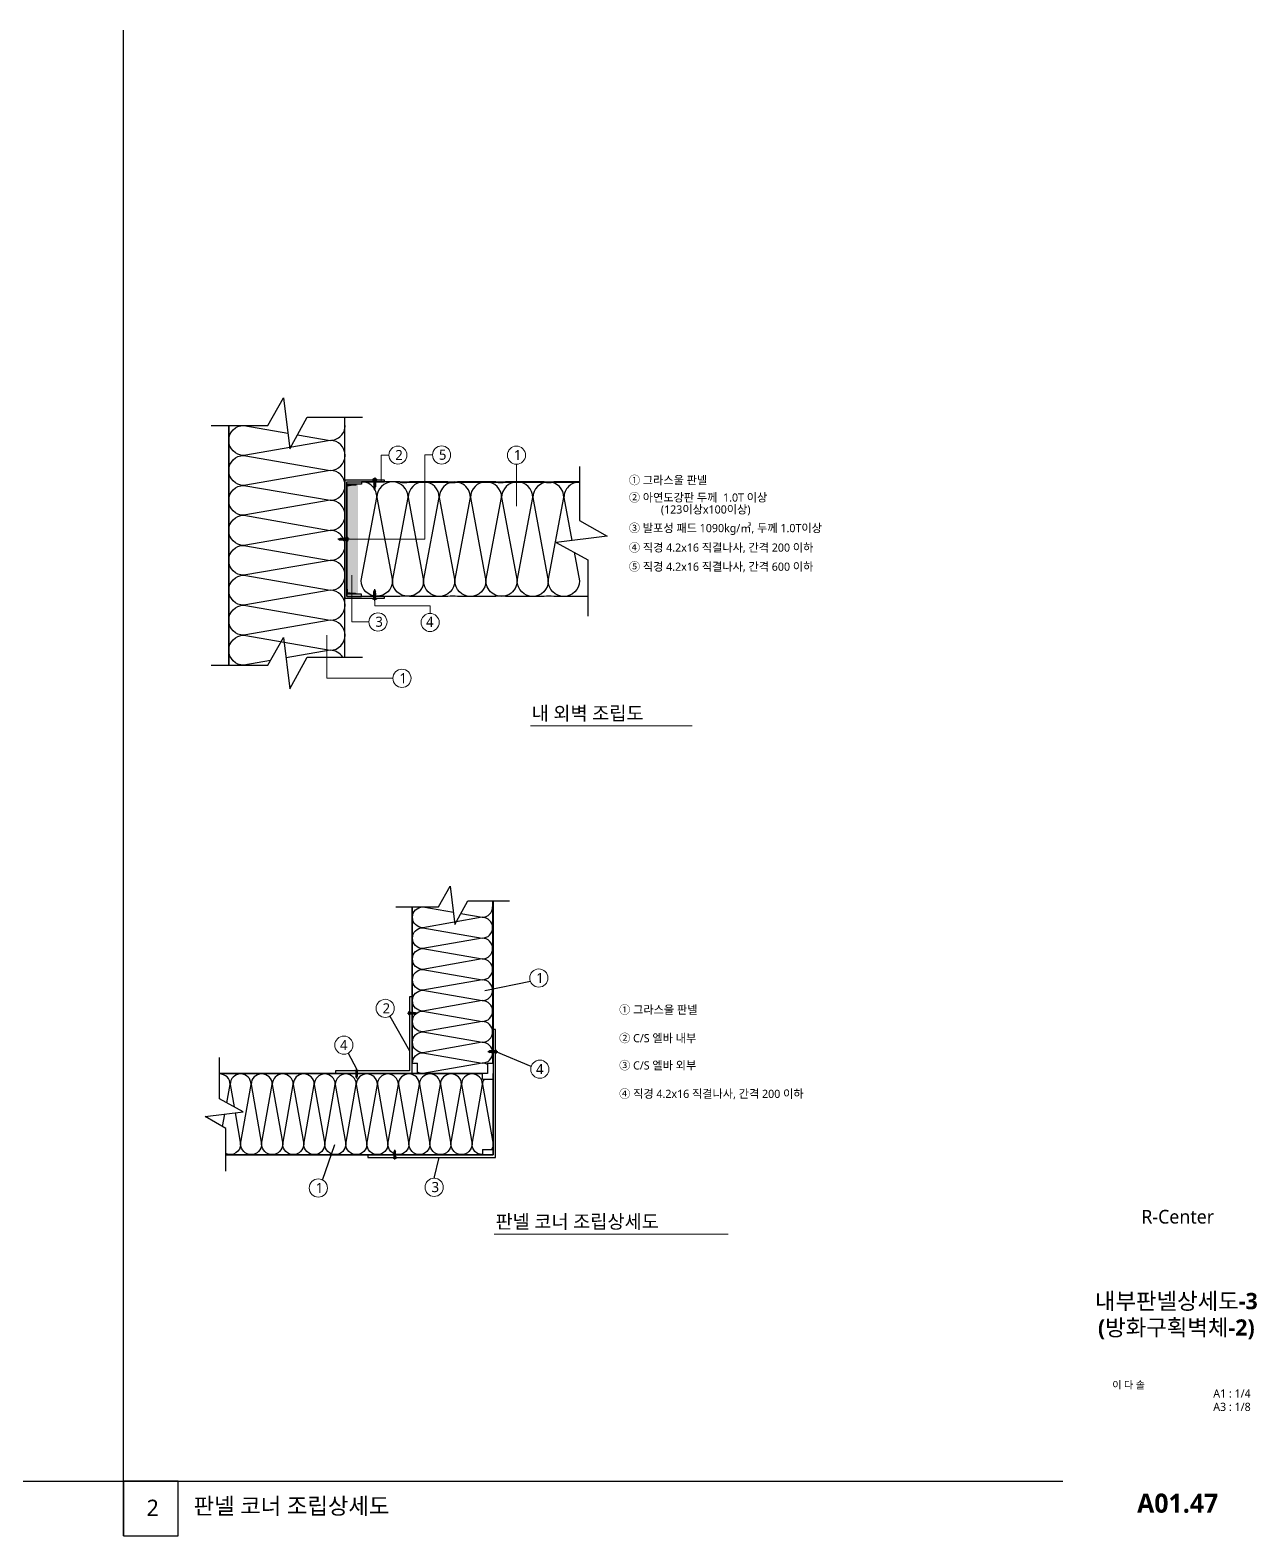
# Model space of a CAD drawing. Header units: millimetres. Extents: x -1365 to 31821, y 84 to 2865.
# Drawn here: x 21607 to 23406, y 84 to 2292 of the extents above; entities that cross this region are included whole.
import ezdxf
from ezdxf.enums import TextEntityAlignment as Align

# ---------------------------------------------------------------- set-up
doc = ezdxf.new("R2010")
doc.units = ezdxf.units.MM
doc.header["$LTSCALE"] = 10
doc.linetypes.add('CEN', pattern=[62, 60, -1, 0, -1])
for name, color, linetype in [('DIM', 7, 'Continuous'), ('SHT', 5, 'Continuous'), ('symbol', 7, 'Continuous'), ('SYP_BOLT', 9, 'Continuous'), ('SYP_CEN', 1, 'Continuous'), ('SYP_FACE', 6, 'Continuous'), ('SYP_FLASHING', 5, 'Continuous'), ('SYP_LEADER', 7, 'Continuous'), ('SYP_PANEL', 2, 'Continuous'), ('SYP_TEXT', 3, 'Continuous'), ('TEXT', 3, 'Continuous'), ('TITLE', 7, 'Continuous')]:
    doc.layers.add(name, color=color, linetype=linetype)
doc.styles.get("Standard").update_dxf_attribs({"font": 'malgun.ttf'})
doc.styles.add('SY PANEL', font='malgun.ttf')
doc.styles.add('SY맑은고딕', font='malgun.ttf', dxfattribs={"height": 100})
doc.styles.add('맑은고딕', font='malgun.ttf')
doc.styles.add('맑은고딕B', font='malgunbd.ttf')
doc.styles.add('스타일1', font='malgun.ttf')

# ---------------------------------------------------------------- blocks, each defined once
blk = doc.blocks.new('TITLE')
at = {"layer": 'TITLE', "style": '스타일1'}
for tag, height, p in [('동명칭', 6, (776.77, -457.26)), ('SCALE-A1', 3, (797.5, -522)), ('SCALE-A3', 3, (797.5, -527)), ('DATA', 3, (797.5, -540))]:
    blk.add_attdef(tag, text='', height=height, dxfattribs=at).set_placement(p, align=Align.MIDDLE)
for tag, height, p in [('TITLE1', 6, (776.5, -479.4)), ('TITLE4', 6, (776.5, -484.39)), ('TITLE2', 6, (776.5, -489)), ('TITLE5', 6, (776.5, -493.99)), ('TITLE3', 6, (776.5, -498.7)), ('NAME-1', 3, (760.16, -517.5)), ('NAME-2', 3, (760.16, -526.5)), ('A0.00', 7, (776.5, -561))]:
    blk.add_attdef(tag, text='', height=height, dxfattribs=at).set_placement(p, align=Align.MIDDLE_CENTER)
blk = doc.blocks.new('bits')
at = {"color": 1, "linetype": 'CEN'}
blk.add_line((-2.4, 0), (8.8, 0), dxfattribs=at)
for p, q in [((0, 2), (-0.4, 2)), ((0, -2), (0, 2)), ((0, 0.8), (0.4, 0.8)), ((0.6, 0.8), (0.9, 0.8)), ((1.1, 0.8), (1.4, 0.8)), ((1.7, 0.8), (2, 0.8)), ((2.2, 0.8), (2.5, 0.8)), ((2.7, 0.8), (3, 0.8)), ((3.2, 0.8), (3.5, 0.8)), ((3.7, 0.8), (4, 0.8)), ((4.2, 0.8), (4.5, 0.8)), ((4.8, 0.8), (6.5, 0.8)), ((-0.4, -2), (0, -2)), ((0, -0.8), (0.7, -0.8)), ((0.9, -0.8), (1.2, -0.8)), ((1.4, -0.8), (1.7, -0.8)), ((1.9, -0.8), (2.2, -0.8)), ((2.4, -0.8), (2.7, -0.8)), ((2.9, -0.8), (3.3, -0.8)), ((3.5, -0.8), (3.8, -0.8)), ((4, -0.8), (6.5, -0.8))]:
    blk.add_line(p, q)
at = {"color": 1, "linetype": 'Continuous'}
for p, q in [((0.4, 0), (0.5, 1)), ((0.4, 0), (0.5, 1)), ((0.4, 0), (0.6, 0.8)), ((0.4, 0), (0.4, 0.8)), ((0.7, -1), (1, 1)), ((0.7, -0.8), (0.9, 0.8)), ((0.8, -1), (1.1, 1)), ((0.9, -0.8), (1.1, 0.8)), ((1.2, -0.8), (1.4, 0.8)), ((1.3, -1), (1.6, 1)), ((1.3, -1), (1.5, 1)), ((1.4, -0.8), (1.7, 0.8)), ((1.7, -0.8), (2, 0.8)), ((1.8, -1), (2.1, 1)), ((1.8, -1), (2.1, 1)), ((1.9, -0.8), (2.2, 0.8)), ((2.2, -0.8), (2.5, 0.8)), ((2.3, -1), (2.6, 1)), ((2.3, -1), (2.6, 1)), ((2.4, -0.8), (2.7, 0.8)), ((2.7, -0.8), (3, 0.8)), ((2.8, -1), (3.1, 1)), ((2.9, -1), (3.1, 1)), ((2.9, -0.8), (3.2, 0.8)), ((3.3, -1), (3.6, 1)), ((3.3, -0.8), (3.5, 0.8)), ((3.4, -1), (3.6, 1)), ((3.5, -0.8), (3.7, 0.8)), ((3.8, -0.8), (4, 0.8)), ((3.9, -1), (4.1, 1)), ((3.9, -1), (4.2, 1)), ((4, -0.8), (4.2, 0.8)), ((4.3, -0.7), (4.5, 0.8)), ((4.4, -0.6), (4.6, 1)), ((4.5, -0.6), (4.7, 1)), ((4.5, -0.6), (4.8, 0.8)), ((4.4, -1), (4.4, -0.8)), ((4.4, -1), (4.4, -0.8))]:
    blk.add_line(p, q, dxfattribs=at)
at = {"linetype": 'Continuous'}
for p, q in [((0.5, 1), (0.4, 0.8)), ((0.5, 1), (0.6, 0.8)), ((1, 1), (0.9, 0.8)), ((1, 1), (1.1, 0.8)), ((1.5, 1), (1.4, 0.8)), ((1.6, 1), (1.7, 0.8)), ((2, 1), (2, 0.8)), ((2.1, 1), (2.2, 0.8)), ((2.6, 1), (2.5, 0.8)), ((2.6, 1), (2.7, 0.8)), ((3.1, 1), (3, 0.8)), ((3.1, 1), (3.2, 0.8)), ((3.6, 1), (3.5, 0.8)), ((3.6, 1), (3.7, 0.8)), ((4.1, 1), (4, 0.8)), ((4, -0.8), (6, 0.1)), ((4.2, 1), (4.2, 0.8)), ((4.6, 1), (4.5, 0.8)), ((4.7, 1), (4.8, 0.8)), ((7.9, 0.1), (6.5, 0.8)), ((0.7, -1), (0.7, -0.8)), ((0.8, -1), (0.9, -0.8)), ((1.3, -1), (1.2, -0.8)), ((1.3, -1), (1.4, -0.8)), ((1.8, -1), (1.7, -0.8)), ((1.8, -1), (1.9, -0.8)), ((2.3, -1), (2.2, -0.8)), ((2.3, -1), (2.4, -0.8)), ((2.8, -1), (2.7, -0.8)), ((2.9, -1), (2.9, -0.8)), ((3.3, -1), (3.3, -0.8)), ((3.4, -1), (3.5, -0.8)), ((3.9, -1), (3.8, -0.8)), ((3.9, -1), (4, -0.8)), ((4.4, -1), (4.3, -0.8)), ((4.4, -1), (4.5, -0.8)), ((6.5, -0.8), (7.9, -0.1))]:
    blk.add_line(p, q, dxfattribs=at)
blk.add_lwpolyline([(-0.9, 1.1), (-0.9, 1), (-0.8, 0.9), (-0.8, 0.8), (-0.8, 0.6), (-0.9, 0.5), (-0.9, 0.4), (-0.9, 0.3), (-0.9, 0.3), (-0.9, 0.2), (-0.8, 0.2), (-0.8, 0.2), (-0.7, 0.2), (-0.6, 0.2), (-0.5, 0.2), (-0.4, 0.2), (-0.4, 0.2), (-0.3, 0.2), (-0.3, 0.1), (-0.2, 0.1), (-0.2, 0), (-0.2, -0.1), (-0.3, -0.1), (-0.3, -0.2), (-0.4, -0.2), (-0.4, -0.2), (-0.5, -0.2), (-0.6, -0.2), (-0.7, -0.2), (-0.8, -0.2), (-0.8, -0.2), (-0.9, -0.2), (-0.9, -0.3), (-0.9, -0.3), (-0.9, -0.4), (-0.9, -0.5), (-0.8, -0.6), (-0.8, -0.8), (-0.8, -0.9), (-0.9, -1), (-0.9, -1.1)])
for centre, radius, start, end in [((2.8, 0), 3.93, 164.205, 195.795), ((0.4, 0.9), 1.34, 126.9039, 173.8796), ((0.4, -0.9), 1.34, 186.1204, 233.0961)]:
    blk.add_arc(centre, radius, start, end)
for centre, radius, start, end in [((0.5, 1), 0.0389, 60.0753, 130.1339), ((1, 1), 0.0389, 60.0753, 130.1339), ((1.5, 1), 0.0389, 60.0753, 130.1339), ((2.1, 1), 0.0389, 60.0753, 130.1339), ((2.6, 1), 0.0389, 60.0753, 130.1339), ((3.1, 1), 0.0389, 60.0753, 130.1339), ((3.6, 1), 0.0389, 60.0753, 130.1339), ((4.1, 1), 0.0389, 60.0753, 130.1339), ((4.7, 1), 0.0389, 60.0753, 130.1339), ((7.1, -0.1), 1.08, 121.0536, 170.1228), ((5.6, -12), 12.1, 78.7786, 88.0365), ((7.8, 0), 0.193, 320.7308, 40.1065), ((0.8, -1), 0.0389, 240.0753, 310.1339), ((1.3, -1), 0.0389, 240.0753, 310.1339), ((1.8, -1), 0.0389, 240.0753, 310.1339), ((2.3, -1), 0.0389, 240.0753, 310.1339), ((2.8, -1), 0.0389, 240.0753, 310.1339), ((3.4, -1), 0.0389, 240.0753, 310.1339), ((3.9, -1), 0.0389, 240.0753, 310.1339), ((4.4, -1), 0.0389, 240.0753, 310.1339)]:
    blk.add_arc(centre, radius, start, end, dxfattribs=at)
at = {"color": 1, "linetype": 'Continuous'}
blk.add_arc((0.4, 0), 0.0253, 200.6851, 319.2729, dxfattribs=at)

msp = doc.modelspace()

# ---------------------------------------------------------------- hatches: boundary and pattern name
at = {"layer": 'SYP_FACE', "lineweight": -3}
h = msp.add_hatch(color=252, dxfattribs=at)
h.dxf.hatch_style = 1
h.paths.add_polyline_path([(22087.8, 1464.9), (22087.8, 1626.1), (22071.4, 1626.1), (22071.4, 1464.9)])

# ---------------------------------------------------------------- linework, layer by layer
at = {"lineweight": 15}
for p, q in [((22340.7, 1271.8), (22577.7, 1271.8)), ((22287.7, 526.4), (22630.7, 526.4))]:
    msp.add_line(p, q, dxfattribs=at)
msp.add_line((20371.9, 164), (23121.4, 164))
msp.add_lwpolyline([(21744, 84), (21824, 84), (21824, 164), (21744, 164)], close=True)
at = {"layer": 'DIM'}
msp.add_lwpolyline([(21744, 84), (21744, 2292)], dxfattribs=at)
at = {"layer": 'symbol', "color": 252, "lineweight": -3}
for points in [[(21959.6, 1367.5), (21920.3, 1360.7, -1), (21920.3, 1404.6), (22047, 1382.7, 1), (22047, 1426.6), (21920.3, 1404.6, -1), (21920.3, 1448.6), (22047, 1426.6, 1), (22047, 1470.6), (21920.3, 1448.6, -1), (21920.3, 1492.6), (22047, 1470.6, 1), (22047, 1514.5), (21920.3, 1492.6, -1), (21920.3, 1536.5), (22047, 1514.5, 1), (22047, 1558.5), (21920.3, 1536.5, -1), (21920.3, 1580.5), (22047, 1558.5, 1), (22047, 1602.5), (21920.3, 1580.5, -1), (21920.3, 1624.4), (22047, 1602.5, 1), (22047, 1646.4), (21920.3, 1624.4, -1), (21920.3, 1668.4), (22047, 1646.4, 1), (22047, 1690.4), (21920.3, 1668.4, -1), (21920.3, 1712.4), (21985.1, 1701.1)], [(21999.3, 1698.6), (22047, 1690.4, 0.414214), (22069, 1712.4)], [(22404.8, 1526.4), (22412.7, 1484.3, -1), (22366.9, 1484.4), (22389.9, 1606.5, 1), (22344.2, 1606.5), (22366.9, 1484.4, -1), (22321.2, 1484.4), (22344.2, 1606.5, 1), (22298.5, 1606.6), (22321.2, 1484.4, -1), (22275.5, 1484.5), (22298.5, 1606.6, 1), (22252.7, 1606.6), (22275.5, 1484.5, -1), (22229.8, 1484.5), (22252.7, 1606.6, 1), (22207, 1606.7), (22229.8, 1484.5, -1), (22184, 1484.6), (22207, 1606.7, 1), (22161.3, 1606.7), (22184, 1484.6, -1), (22138.3, 1484.6), (22161.3, 1606.7, 1), (22115.6, 1606.8), (22138.3, 1484.6, -1), (22092.6, 1484.7), (22115.6, 1606.8, 0.414214), (22092.7, 1629.7)], [(22412.8, 1629.3, 0.414214), (22389.9, 1606.5), (22401.6, 1543.8)], [(22065.4, 1372.7, 0.253143), (22047, 1382.7), (21982.4, 1371.5)], [(22167.7, 777.2, -0.414214), (22183, 792.5), (22270, 777.2, 1), (22270, 807.8), (22183, 792.5, -1), (22183, 823.1), (22270, 807.8, 1), (22270, 838.3), (22183, 823.1, -1), (22183, 853.6), (22270, 838.3, 1), (22270, 868.9), (22183, 853.6, -1), (22183, 884.1), (22270, 868.9, 1), (22270, 899.4), (22183, 884.1, -1), (22183, 914.7), (22270, 899.4, 1), (22270, 930), (22183, 914.7, -1), (22183, 945.2), (22270, 930, 1), (22270, 960.5), (22183, 945.2, -1), (22183, 975.8), (22270, 960.5, 1), (22270, 991.1), (22183, 975.8, -1), (22183, 1006.3), (22227.8, 998.5)], [(22238.7, 996.5), (22270, 991.1, 0.414214), (22285.3, 1006.3)], [(22277.8, 775.1, 0.134281), (22270, 777.2), (22183, 762, -0.134281), (22175.2, 764.1, -0.134281)], [(21895.5, 719), (21900.3, 746, 0.414214), (21884.8, 761.4)], [(22269.9, 643.1, -0.404251), (22255, 658.5), (22270.4, 746, 1), (22239.6, 746), (22255, 658.5, -1), (22224.2, 658.5), (22239.6, 746, 1), (22208.7, 746), (22224.2, 658.5, -1), (22193.3, 658.5), (22208.7, 746, 1), (22177.9, 746), (22193.3, 658.5, -1), (22162.5, 658.5), (22177.9, 746, 1), (22147, 746), (22162.5, 658.5, -1), (22131.6, 658.5), (22147, 746, 1), (22116.2, 746), (22131.6, 658.5, -1), (22100.8, 658.5), (22116.2, 746, 1), (22085.3, 746), (22100.8, 658.5, -1), (22069.9, 658.5), (22085.3, 746, 1), (22054.5, 746), (22069.9, 658.5, -1), (22039.1, 658.5), (22054.5, 746, 1), (22023.7, 746), (22039.1, 658.5, -1), (22008.2, 658.5), (22023.7, 746, 1), (21992.8, 746), (22008.2, 658.5, -1), (21977.4, 658.5), (21992.8, 746, 1), (21962, 746), (21977.4, 658.5, -1), (21946.5, 658.5), (21962, 746, 1), (21931.1, 746), (21946.5, 658.5, -1), (21915.7, 658.5), (21931.1, 746, 1), (21900.3, 746), (21906, 713.2)], [(22272.6, 753.9, 0.135542), (22270.4, 746), (22285.9, 658.5, -0.135542), (22283.7, 650.6)], [(21907.6, 704.2), (21915.7, 658.5, -0.545948), (21893.9, 644.5, -0.545948)]]:
    msp.add_lwpolyline(points, format="xyb", dxfattribs=at)
msp.add_lwpolyline([(21889.3, 684.1), (21892.6, 702.4)], dxfattribs=at)
at = {"layer": 'SYP_CEN'}
for points in [[(21872.3, 1712.4), (21955.7, 1712.4), (21978.7, 1752.8), (21987.9, 1678), (22013.4, 1724.4), (22094.4, 1724.4)], [(22412.8, 1652.3), (22412.8, 1573.1), (22453.3, 1550.1), (22378.4, 1540.9), (22424.8, 1515.4), (22424.8, 1432.7)], [(21872.3, 1360.7), (21955.7, 1360.7), (21978.7, 1401.2), (21987.9, 1326.3), (22013.4, 1372.7), (22094.4, 1372.7)], [(22143.2, 1006.3), (22205.8, 1006.3), (22223, 1036.7), (22230, 980.6), (22249.1, 1015.3), (22309.8, 1015.3)], [(21893.9, 619), (21893.9, 681.5), (21863.5, 698.8), (21919.6, 705.7), (21884.8, 724.8), (21884.8, 785.5)]]:
    msp.add_lwpolyline(points, dxfattribs=at)
at = {"layer": 'SYP_FACE'}
msp.add_line((22071.7, 1472), (22071.7, 1619.1), dxfattribs=at)
at = {"layer": 'SYP_FLASHING'}
msp.add_lwpolyline([(22126.7, 1458.8), (22126.7, 1461.4), (22071.4, 1461.4), (22071.4, 1629.7), (22126.7, 1629.7), (22126.7, 1632.3), (22068.7, 1632.3), (22068.7, 1458.8)], close=True, dxfattribs=at)
for points in [[(22167.1, 762), (22167.1, 874.5), (22163.4, 874.5), (22163.4, 765.7), (22054.6, 765.7), (22054.6, 762), (22167.1, 762)], [(22289.6, 638.8), (22289.6, 826.3), (22285.9, 826.3), (22285.9, 642.6), (22102.1, 642.6), (22102.1, 638.8), (22289.6, 638.8)]]:
    msp.add_lwpolyline(points, dxfattribs=at)
at = {"layer": 'SYP_LEADER'}
for points in [[(22071.4, 1629.7), (22092.7, 1629.7), (22092.7, 1626.1), (22071.4, 1626.1)], [(22071.4, 1461.4), (22092.7, 1461.4), (22092.7, 1464.9), (22071.4, 1464.9)]]:
    msp.add_lwpolyline(points, close=True, dxfattribs=at)
at = {"layer": 'SYP_PANEL'}
for p, q in [((22068.6, 1372.7), (22068.6, 1724.4)), ((22068.7, 1372.7), (22068.7, 1724.4)), ((21897.9, 1712.4), (21897.9, 1360.7)), ((21898.3, 1712.4), (21898.3, 1360.7)), ((22167.1, 762), (22167.1, 1006.3)), ((22167.7, 777.2), (22167.7, 1006.3)), ((22285.3, 1015.3), (22285.3, 777.2)), ((22285.9, 1015.3), (22285.9, 762)), ((22167.7, 777.2), (22175.2, 777.2)), ((22175.2, 762), (22175.2, 777.2)), ((22277.8, 777.2), (22285.3, 777.2)), ((22277.8, 777.2), (22277.8, 762)), ((22167.1, 762), (21884.8, 762)), ((22270.6, 761.4), (21884.8, 761.4)), ((22277.8, 762), (22167.1, 762)), ((22277.8, 762), (22175.2, 762)), ((22270.6, 753.9), (22270.6, 762)), ((22270.6, 753.9), (22285.9, 753.9)), ((22285.9, 642.6), (22285.9, 762)), ((21893.9, 643.1), (22270.6, 643.1)), ((21893.9, 642.6), (22285.9, 642.6)), ((22270.6, 650.6), (22270.6, 643.1)), ((22270.6, 650.6), (22285.9, 650.6))]:
    msp.add_line(p, q, dxfattribs=at)
for points in [[(22085.3, 1626.1, -0.265253), (22084.1, 1625.4), (22080, 1625.4), (22072.3, 1624.2, 0.368919), (22071.4, 1623.2), (22071.4, 1619.1), (22071.7, 1619.1), (22071.7, 1623.2, -0.368919), (22072.3, 1623.9), (22080, 1625.1), (22084.1, 1625.1, 0.296148), (22085.7, 1626.1, 0.296148)], [(22085.3, 1464.9, 0.277225), (22084.1, 1465.7), (22080, 1465.7), (22072.3, 1466.9, -0.368919), (22071.4, 1468), (22071.4, 1472), (22071.7, 1472), (22071.7, 1468, 0.368919), (22072.3, 1467.3), (22080, 1466), (22084.1, 1466, -0.305367), (22085.7, 1464.9, -0.305367)]]:
    msp.add_lwpolyline(points, format="xyb", dxfattribs=at)
for points in [[(22412.8, 1629.7), (22374.8, 1629.7), (22371.2, 1628.9), (22364.2, 1628.9), (22360.7, 1629.7), (22304.2, 1629.7), (22300.7, 1628.9), (22293.6, 1628.9), (22290.1, 1629.7), (22233.7, 1629.7), (22230.1, 1628.9), (22223.1, 1628.9), (22219.6, 1629.7), (22163.1, 1629.7), (22159.6, 1628.9), (22152.5, 1628.9), (22149, 1629.7), (22092.7, 1629.7)], [(22149, 1629.3), (22152.5, 1628.6), (22159.6, 1628.6), (22163.2, 1629.3), (22219.5, 1629.3), (22223.1, 1628.6), (22230.2, 1628.6), (22233.7, 1629.3), (22290.1, 1629.3), (22293.6, 1628.6), (22300.7, 1628.6), (22304.3, 1629.3), (22360.6, 1629.3), (22364.2, 1628.6), (22371.3, 1628.6), (22374.8, 1629.3), (22412.8, 1629.3)], [(22092.7, 1461.8), (22149, 1461.8), (22152.5, 1462.5), (22159.6, 1462.5), (22163.2, 1461.8), (22219.5, 1461.8), (22223.1, 1462.5), (22230.2, 1462.5), (22233.7, 1461.8), (22290.1, 1461.8), (22293.6, 1462.5), (22300.7, 1462.5), (22304.3, 1461.8), (22360.6, 1461.8), (22364.2, 1462.5), (22371.3, 1462.5), (22374.8, 1461.8), (22424.8, 1461.8)], [(22424.8, 1461.5), (22374.8, 1461.5), (22371.2, 1462.2), (22364.2, 1462.2), (22360.7, 1461.5), (22304.2, 1461.5), (22300.7, 1462.2), (22293.6, 1462.2), (22290.1, 1461.5), (22233.7, 1461.5), (22230.1, 1462.2), (22223.1, 1462.2), (22219.6, 1461.5), (22163.1, 1461.5), (22159.6, 1462.2), (22152.5, 1462.2), (22149, 1461.5), (22092.7, 1461.5)]]:
    msp.add_lwpolyline(points, dxfattribs=at)

# ---------------------------------------------------------------- block references
at = {"layer": 'SYP_BOLT'}
for p, xscale, yscale, zscale, rotation in [((22112.3, 1632.3), 1.542830580715968, 1.542830580715968, 1.542830580715968, 270), ((22071.7, 1545.5), 1.542830580715968, 1.542830580715968, 1.542830580715968, 180), ((22112.3, 1458.8), -1.542830580715967, 1.542830580715967, 1.542830580715968, 270), ((22163.4, 850.5), -1.272835229090673, 1.272835229090673, 1.272835229090674, 180), ((22289.6, 794), 1.272835229090673, 1.272835229090673, 1.272835229090673, 180), ((22085.6, 765.7), -1.272835229090673, 1.272835229090673, 1.272835229090674, 89.99999999999984), ((22141.8, 638.8), -1.272835229090673, 1.272835229090673, 1.272835229090674, 270)]:
    msp.add_blockref('bits', p, dxfattribs=dict(at, xscale=xscale, yscale=yscale, zscale=zscale, rotation=rotation))
at = {"layer": 'TEXT'}
ref = msp.add_blockref('TITLE', (20184, 0), dxfattribs=dict(at, xscale=4.000000000000002, yscale=4.000000000000002, zscale=4.000000000000002))
ref.add_attrib('TITLE2', '내부판넬상세도-3', dxfattribs={"layer": 'SHT', "color": 4, "height": 24, "style": '맑은고딕B'}).set_placement((23288, 428.3), align=Align.MIDDLE_CENTER)
ref.add_attrib('TITLE3', '(방화구획벽체-2)', dxfattribs={"layer": 'SHT', "color": 4, "height": 24, "style": '맑은고딕B'}).set_placement((23288, 389.5), align=Align.MIDDLE_CENTER)
ref.add_attrib('NAME-1', '이 다 솔', dxfattribs={"color": 3, "height": 10.8, "style": '맑은고딕'}).set_placement((23194, 305.3), align=Align.MIDDLE_LEFT)
ref.add_attrib('SCALE-A1', 'A1 : 1/4', dxfattribs={"layer": 'SHT', "color": 3, "height": 12, "style": '맑은고딕'}).set_placement((23369.6, 292.7), align=Align.MIDDLE)
ref.add_attrib('SCALE-A3', 'A3 : 1/8', dxfattribs={"layer": 'SHT', "color": 3, "height": 12, "style": '맑은고딕'}).set_placement((23369.6, 273.2), align=Align.MIDDLE)
ref.add_attrib('A0.00', 'A01.47', dxfattribs={"layer": 'SHT', "color": 4, "height": 28, "style": '맑은고딕B'}).set_placement((23290, 132), align=Align.MIDDLE_CENTER)

# ---------------------------------------------------------------- texts
at = {"layer": 'SYP_LEADER', "lineweight": 5, "char_height": 14.8, "attachment_point": 7, "style": 'SY PANEL', "bg_fill": 2}
for s, insert in [('2', (22142.5, 1661.5)), ('5', (22206.5, 1661.8)), ('1', (22316.4, 1661.5)), ('3', (22113.3, 1416.9)), ('4', (22187.6, 1416.9)), ('1', (22148.5, 1334.3))]:
    msp.add_mtext(s, dxfattribs=dict(at, insert=insert))
at = {"layer": 'SYP_LEADER', "lineweight": 5, "char_height": 14.8, "attachment_point": 7, "bg_fill": 2}
for s, insert in [('1', (22349.2, 894.8)), ('4', (22348.8, 761.1)), ('1', (22025.8, 586.9)), ('3', (22195.7, 587.9))]:
    msp.add_mtext(s, dxfattribs=dict(at, insert=insert))
at = {"layer": 'SYP_TEXT', "style": 'SY맑은고딕'}
for s, p in [('내 외벽 조립도', (22342.5, 1280.3)), ('판넬 코너 조립상세도', (22289.5, 534.9))]:
    msp.add_text(s, height=20, dxfattribs=at).set_placement(p)
at = {"layer": 'TEXT', "color": 3, "style": '스타일1'}
for s, p in [('① 그라스울 판넬', (22485.1, 1626)), ('② 아연도강판 두께  1.0T 이상', (22485.1, 1600.6)), ('③ 발포성 패드 1090kg/㎥, 두께 1.0T이상', (22485.1, 1555.8)), ('④ 직경 4.2x16 직결나사, 간격 200 이하', (22485.1, 1527.2)), ('⑤ 직경 4.2x16 직결나사, 간격 600 이하', (22485.1, 1499.2)), ('① 그라스울 판넬', (22470.8, 849.5)), ('② C/S 엘바 내부', (22470.8, 807.8)), ('③ C/S 엘바 외부', (22470.8, 767.9)), ('④ 직경 4.2x16 직결나사, 간격 200 이하', (22470.8, 726.2))]:
    msp.add_text(s, height=12, dxfattribs=at).set_placement(p)
at = {"layer": 'TEXT', "style": '스타일1'}
msp.add_text('R-Center', height=20, dxfattribs=at).set_placement((23290, 552), align=Align.MIDDLE_CENTER)
for s, p in [('2', (21777.8, 113.1)), ('판넬 코너 조립상세도', (21846.7, 115.9))]:
    msp.add_text(s, height=24, dxfattribs=at).set_placement(p)
at = {"layer": 'TEXT', "color": 3, "insert": (22532, 1595.1), "char_height": 12, "attachment_point": 1, "style": '스타일1'}
msp.add_mtext('(123이상x100이상)', dxfattribs=at)

# ---------------------------------------------------------------- next in the draw order: linework, layer by layer
at = {"layer": 'SYP_LEADER', "lineweight": 5}
msp.add_line((22320.2, 1655.4), (22320.2, 1594.1), dxfattribs=at)
at = {"layer": 'SYP_LEADER'}
for p, q in [((22340.7, 896.9), (22273.6, 883.3)), ((22341.8, 772.1), (22290.5, 793.9)), ((22035.8, 605.8), (22053.9, 658.1)), ((22199.5, 608.4), (22207, 638.8))]:
    msp.add_line(p, q, dxfattribs=at)
at = {"layer": 'SYP_LEADER', "lineweight": 5}
for points in [[(22197.1, 1669), (22185.8, 1669), (22185.8, 1545.5), (22075.3, 1545.5)], [(22133, 1668.8), (22121.8, 1668.8), (22121.8, 1631.3)], [(22103.8, 1424.1), (22078.8, 1424.1), (22078.8, 1492.6)], [(22193.6, 1436.7), (22193.6, 1447.9), (22112.3, 1447.9), (22112.3, 1455)], [(22139, 1341.5), (22042.1, 1341.5), (22042.1, 1404.6)]]:
    msp.add_lwpolyline(points, dxfattribs=at)
for centre in [(22146.3, 1668.8), (22210.4, 1669), (22320.2, 1668.7), (22117.1, 1424.1), (22193.6, 1423.4), (22152.3, 1341.5), (22353, 902), (22354.5, 768.3), (22029.6, 594.1), (22199.5, 595.1)]:
    msp.add_circle(centre, 13.3, dxfattribs=at)

# ---------------------------------------------------------------- next in the draw order: texts
at = {"layer": 'SYP_LEADER', "lineweight": 5, "char_height": 14.8, "attachment_point": 7, "bg_fill": 2}
for s, insert in [('2', (22123.9, 850.2)), ('4', (22061.3, 796.4))]:
    msp.add_mtext(s, dxfattribs=dict(at, insert=insert))

# ---------------------------------------------------------------- next in the draw order: linework, layer by layer
at = {"layer": 'SYP_LEADER'}
for p, q in [((22134.6, 846.1), (22163.4, 795.1)), ((22073.3, 791.8), (22085.6, 768.8))]:
    msp.add_line(p, q, dxfattribs=at)
at = {"layer": 'SYP_LEADER', "lineweight": 5}
for centre in [(22127.7, 857.5), (22067.1, 803.6)]:
    msp.add_circle(centre, 13.3, dxfattribs=at)

doc.saveas('drawing.dxf')
